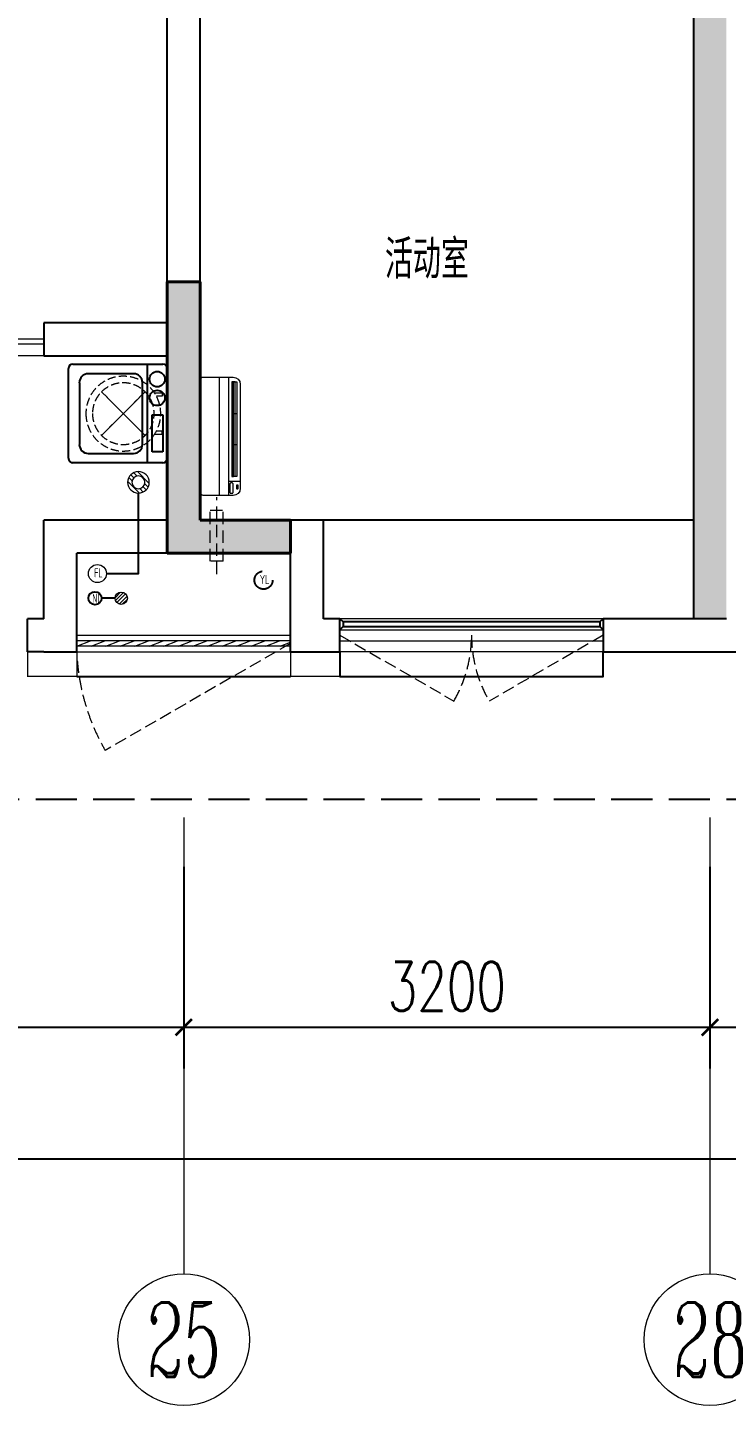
# Model space of a CAD drawing. Extents: x 3753737 to 4713801, y -857380 to 24339.
# Drawn here: x 4074263 to 4078513, y -717595 to -709214 of the extents above; entities that cross this region are included whole.
import ezdxf
from ezdxf.enums import TextEntityAlignment as Align

# ---------------------------------------------------------------- set-up
doc = ezdxf.new("R2010")
doc.units = 0
doc.header["$LTSCALE"] = 1000
doc.header["$MEASUREMENT"] = 0
for name, pattern in [('$1$DASH', [0.35, 0.25, -0.1]), ('DASH', [0.35, 0.25, -0.1]), ('HIDDEN', [0.375, 0.25, -0.125])]:
    doc.linetypes.add(name, pattern=pattern)
doc.layers.get('0').update_dxf_attribs({"linetype": 'CONTINUOUS'})
doc.layers.get('Defpoints').update_dxf_attribs({"linetype": 'CONTINUOUS'})
for name, color, linetype in [('!!电气', 1, 'CONTINUOUS'), ('3-栏杆1', 252, 'CONTINUOUS'), ('3.5方案汇报，与郭总、侯月琴确定户型_t8$0$2020.03.04 -1安徽标准化洋房户型(UA）_t8_t8$0$看线', 154, 'CONTINUOUS'), ('LVTRY', 252, 'CONTINUOUS'), ('VPIPE-凝结', 150, 'CONTINUOUS'), ('VPIPE-雨水', 4, 'DASH'), ('WALL', 252, 'CONTINUOUS'), ('保温', 6, 'CONTINUOUS'), ('卫生间', 6, 'CONTINUOUS'), ('看线', 185, 'CONTINUOUS')]:
    doc.layers.add(name, color=color, linetype=linetype)
for name, color, linetype, lineweight in [('AXIS', 114, 'CONTINUOUS', 20), ('AXIS_TEXT', 7, 'CONTINUOUS', 20), ('COLUMN', 252, 'CONTINUOUS', 40), ('EQUIP_地漏', 7, 'CONTINUOUS', 18), ('PUB_HATCH', 8, 'CONTINUOUS', 9), ('PUB_TEXT', 7, 'CONTINUOUS', 20), ('VPIPE-废水', 31, 'TG_F', 18), ('WINDOW', 146, 'CONTINUOUS', 20), ('平面-空调室内机', 176, 'CONTINUOUS', 9), ('平面-空调预留孔', 252, 'CONTINUOUS', 15), ('粉刷', 251, 'CONTINUOUS', 9)]:
    doc.layers.add(name, color=color, linetype=linetype, lineweight=lineweight)
doc.styles.add('_TCH_AXIS', font='COMPLEX', dxfattribs={"bigfont": 'GBCBIG'})
doc.styles.add('_TCH_DIM_T3', font='SIMPLEX.shx', dxfattribs={"width": 0.705882, "bigfont": 'GBCBIG.shx'})
doc.styles.add('COMPLEX', font='COMPLEX')
doc.styles.get("Standard").update_dxf_attribs({"font": 'gbenor.shx', "bigfont": 'gbcbig.shx'})
doc.styles.add('TG_LINETYPE', font='SIMPLEX', dxfattribs={"width": 0.8, "height": 3, "bigfont": 'HZTXT'})
doc.linetypes.add('TG_F', pattern='A,2,-0.3,["F",TG_LINETYPE,S=0.1,R=0,X=-0.23,Y=-0.15],0', length=2.3)
doc.dimstyles.new('_TCH_ARCH&&100', dxfattribs={"dimtxt": 297.5, "dimasz": 100, "dimexe": 250, "dimexo": 300, "dimgap": 100, "dimtad": 1, "dimdec": 0, "dimzin": 0, "dimdsep": 46, "dimtxsty": '_TCH_DIM_T3', "dimblk": 'ARCHTICK', "dimcen": 0.09, "dimclrt": 7, "dimazin": 2, "dimtfac": 1, "dimtdec": 0, "dimtix": 1, "dimtmove": 2, "dimatfit": 3, "dimfxl": 1, "dimtolj": 1, "dimtzin": 0, "dimarcsym": 0})

# ---------------------------------------------------------------- blocks, each defined once
blk = doc.blocks.new('A$C148B7D8E')
at = {"layer": '卫生间', "color": 252, "linetype": 'DASH'}
blk.add_lwpolyline([(16100, 14000), (16100, 15400), (7700, 15400), (7700, 10800), (7300, 10800), (7300, 10000), (900, 10000), (900, 9000), (-900, 9000), (-900, -900), (1750, -900), (1750, -2100), (23450, -2100), (23450, -900), (25100, -900)], dxfattribs=at)
blk = doc.blocks.new('GFDGFSDFGD')
at = {"layer": 'PUB_HATCH'}
blk.add_hatch(color=256, dxfattribs=at).paths.add_polyline_path([(455566.6, 364323.7), (455566.6, 364523.7), (455016.6, 364523.7), (455016.6, 365973.7), (454816.6, 365973.7), (454816.6, 364323.7)])
at = {"layer": 'COLUMN', "color": 252}
for p, q in [((455016.6, 365973.7), (454816.6, 365973.7)), ((454816.6, 365973.7), (454816.6, 364323.7)), ((455016.6, 364523.7), (455016.6, 365973.7)), ((455566.6, 364523.7), (455016.6, 364523.7)), ((455566.6, 364323.7), (455566.6, 364523.7)), ((454816.6, 364323.7), (455566.6, 364323.7))]:
    blk.add_line(p, q, dxfattribs=at)
blk = doc.blocks.new('GDFGDGRD')
at = {"layer": '保温', "linetype": 'Continuous', "ltscale": 10}
h = blk.add_hatch(dxfattribs=at)
h.set_pattern_fill('HEX', color=251, scale=10, angle=90, style=0)
h.set_pattern_definition([(90, (-70765.891, -152124.736), (-16.49778, 1e-15), [9.525, -19.05]), (210, (-70765.891, -152124.736), (8.24889, -14.2874966), [9.525, -19.05]), (150, (-70765.891, -152115.211), (-8.24889, -14.2874966), [9.525, -19.05])])
h.paths.add_polyline_path([(433016.7, 363923.7), (433216.7, 363923.7), (433216.7, 368523.7), (433016.7, 368523.7)])
at = {"layer": '保温', "color": 251, "linetype": 'ByBlock', "ltscale": 10}
blk.add_line((433016.6, 363923.7), (433216.6, 363923.7), dxfattribs=at)
blk = doc.blocks.new('dongkong')
at = {"layer": '平面-空调预留孔', "color": 8, "linetype": 'HIDDEN', "ltscale": 0.3}
for p, q in [((-603796, 210899.9), (-603796, 210431.5)), ((-603836, 210821), (-603836, 210510.8)), ((-603836, 210821), (-603756, 210821)), ((-603756, 210821), (-603756, 210510.8))]:
    blk.add_line(p, q, dxfattribs=at)
blk.add_lwpolyline([(-603756, 210510.8), (-603836, 210510.8)], dxfattribs=at)
blk = doc.blocks.new('A$C001338C2')
at = {"color": 8}
for p, q in [((0, 249), (0, 22)), ((845, 304), (55, 304)), ((109, 215), (109, 304)), ((900, 22), (900, 249)), ((22, 0), (878, 0))]:
    blk.add_line(p, q, dxfattribs=at)
at = {"color": 8, "lineweight": 5}
for p, q in [((900, 215), (0, 215)), ((865, 279), (144, 279)), ((144, 279), (144, 266)), ((387, 279), (144, 279)), ((144, 279), (144, 253)), ((144, 266), (865, 266)), ((144, 240), (144, 253)), ((144, 253), (865, 253)), ((865, 240), (144, 240)), ((387, 240), (387, 279)), ((622, 240), (387, 240)), ((865, 279), (622, 279)), ((622, 279), (622, 240)), ((865, 253), (865, 279)), ((865, 266), (865, 240)), ((900, 143), (0, 143))]:
    blk.add_line(p, q, dxfattribs=at)
at = {"color": 8}
for points in [[(89, 226), (22, 226, -0.414214), (17, 232), (17, 243, -0.414214), (22, 249), (89, 249, -0.414214), (95, 243), (95, 232, -0.414214)], [(73, 275), (57, 275, -0.414214), (51, 281), (51, 283, -0.414214), (57, 289), (73, 289, -0.414214), (79, 283), (79, 281, -0.414214)]]:
    blk.add_lwpolyline(points, format="xyb", close=True, dxfattribs=at)
for centre, radius, start, end in [((55, 249), 55, 90, 180), ((845, 249), 55, 360, 90), ((22, 22), 22, 180, 270), ((878, 22), 22, 270, 360)]:
    blk.add_arc(centre, radius, start, end, dxfattribs=at)
blk = doc.blocks.new('ASDFSD')
at = {"layer": '3-栏杆1', "color": 5}
for p, q in [((681762.6, 334937.5), (681742.3, 334955.3)), ((681742.3, 334955.3), (681762.6, 334937.5)), ((681742.3, 334888.4), (681762.6, 334908.3)), ((683322.1, 334937.5), (681762.6, 334937.5)), ((681762.6, 334937.5), (681762.6, 334908.3)), ((681762.6, 334908.2), (683322.1, 334908.2)), ((683322.1, 334937.5), (683342.3, 334955.3)), ((683342.3, 334955.3), (683322.1, 334937.5)), ((683322.1, 334937.5), (683322.1, 334908.3)), ((683322.1, 334908.3), (683342.3, 334888.4)), ((683342.3, 334888.4), (683322.1, 334908.3))]:
    blk.add_line(p, q, dxfattribs=at)
blk = doc.blocks.new('$TwtSys$00000141')
at = {"color": 252}
for p, q in [((-47, 4), (-5, 46)), ((-47, 4), (-5, 46)), ((-44, -18), (18, 44)), ((-44, -18), (18, 44)), ((-33, -33), (33, 33)), ((-33, -33), (33, 33)), ((-16, -44), (44, 16)), ((-16, -44), (44, 16)), ((6, -46), (46, -6)), ((6, -46), (46, -6))]:
    blk.add_line(p, q, dxfattribs=at)
blk.add_circle((0, 0), 47, dxfattribs=at)
blk.add_circle((0, 0), 47, dxfattribs=at)
blk = doc.blocks.new('RECTANG')
for p, q in [((1, 1), (0, 1)), ((0, 1), (0, 0)), ((1, 0), (1, 1)), ((0, 0), (1, 0))]:
    blk.add_line(p, q)
blk = doc.blocks.new('洗衣机')
at = {"layer": 'LVTRY'}
for p, q in [((3791567.4, 243472.1), (3791021, 243472.1)), ((3791116.5, 243472.1), (3791116.5, 242871.5)), ((3790993.7, 243444.5), (3790993.7, 242899.1)), ((3791199, 243412.7), (3791474.9, 243412.7)), ((3791594.6, 242899.1), (3791594.6, 243444.5)), ((3791145.1, 242982.5), (3791145.1, 243358)), ((3791528.8, 243358), (3791528.8, 242982.5)), ((3791021, 242871.5), (3791567.4, 242871.5)), ((3791474.9, 242927.8), (3791199, 242927.8))]:
    blk.add_line(p, q, dxfattribs=at)
at = {"layer": 'LVTRY', "extrusion": (0, 0, -1)}
for centre, major_axis, start_param, end_param in [((3791021, 243444.5), (0, 27.6), -1.570796, 0), ((3791567.4, 243444.5), (0, 27.6), 0, 1.570796), ((3791055.1, 243379.8), (0, 46.9), 3.141593, 9.424778), ((3791199, 243358), (0, 54.7), 4.712389, 6.283185), ((3791474.9, 243358), (0, 54.7), 0, 1.570796), ((3791055.1, 243265.7), (0, 46.9), 3.141593, 9.424778), ((3791199, 242982.5), (0, 54.7), 3.141593, 4.712389), ((3791474.9, 242982.5), (0, 54.7), 1.570796, 3.141593), ((3791021, 242899.1), (0, 27.6), 3.141593, 4.712389), ((3791567.4, 242899.1), (0, 27.6), 1.570796, 3.141593)]:
    blk.add_ellipse(centre, major_axis=major_axis, ratio=0.986385, start_param=start_param, end_param=end_param, dxfattribs=at)
at = {"layer": 'LVTRY', "xscale": 63.25620569481588, "yscale": 224.5369532744355, "zscale": 64.12934308941763, "rotation": 180}
blk.add_blockref('RECTANG', (3791085.2, 243162.4), dxfattribs=at)
blk = doc.blocks.new('$TwtSys$00000543')
at = {"color": 252}
for p, q in [((-94, -9), (9, 94)), ((-9, -94), (94, 9)), ((12, 55), (42, 84)), ((40, 40), (66, 66)), ((55, 12), (84, 42)), ((-84, -42), (-55, -12)), ((-66, -66), (-40, -40)), ((-42, -84), (-12, -55))]:
    blk.add_line(p, q, dxfattribs=at)
for radius in [94, 56.4]:
    blk.add_circle((0, 0), radius, dxfattribs=at)
blk = doc.blocks.new('dnfhfn')
at = {"color": 252, "linetype": '$1$DASH', "ltscale": 0.2}
for p, q in [((101.9, 462.7, 0), (121.9, 462.7, 0)), ((101.9, 417.2, 0), (101.9, 462.7, 0)), ((121.9, 462.7, 0), (121.9, 429, 0)), ((353.1, 462.7, 0), (333.1, 462.7, 0)), ((333.1, 462.7, 0), (333.1, 429, 0)), ((353.1, 417.2, 0), (353.1, 462.7, 0))]:
    blk.add_line(p, q, dxfattribs=at)
at = {"color": 252, "linetype": '$1$DASH', "ltscale": 0.2, "elevation": 0}
for points in [[(94.9, 360.1), (94.9, 360.1), (360.1, 94.9), (360.1, 94.9)], [(360.1, 360.1), (94.9, 94.9), (94.9, 94.9), (360.1, 360.1)]]:
    blk.add_lwpolyline(points, close=True, dxfattribs=at)
at = {"color": 252, "linetype": '$1$DASH', "ltscale": 0.2}
for radius in [227.5, 187.5]:
    blk.add_circle((227.5, 227.5, 0), radius, dxfattribs=at)
blk = doc.blocks.new('_ArchTick')
at = {"color": 0, "linetype": 'ByBlock', "const_width": 0.15}
blk.add_lwpolyline([(-0.5, -0.5), (0.5, 0.5)], dxfattribs=at)
blk = doc.blocks.new('*D592')
at = {"layer": 'AXIS', "color": 0, "lineweight": -2, "transparency": 16777216}
for p, q in [((-100, -1409.4), (-100, -3434.4)), ((50100, -1409.4), (50100, -3434.4)), ((-100, -3184.4), (50100, -3184.4))]:
    blk.add_line(p, q, dxfattribs=at)
at = {"layer": 'Defpoints', "color": 0, "transparency": 16777216}
for p in [(-100, -1109.4), (50100, -1109.4), (50100, -3184.4)]:
    blk.add_point(p, dxfattribs=at)
at = {"layer": 'AXIS', "color": 0, "lineweight": -2, "transparency": 16777216, "xscale": 100, "yscale": 100, "zscale": 100, "rotation": 180}
blk.add_blockref('_ArchTick', (-100, -3184.4), dxfattribs=at)
at = {"layer": 'AXIS', "color": 0, "lineweight": -2, "transparency": 16777216, "xscale": 100, "yscale": 100, "zscale": 100}
blk.add_blockref('_ArchTick', (50100, -3184.4), dxfattribs=at)
at = {"layer": 'AXIS', "color": 7, "transparency": 16777216, "insert": (25000, -2935.6), "char_height": 297.5, "attachment_point": 5, "style": '_TCH_DIM_T3'}
blk.add_mtext('\\A1;50200', dxfattribs=at)
blk = doc.blocks.new('*D603')
at = {"layer": 'AXIS', "color": 0, "lineweight": -2, "transparency": 16777216}
for p, q in [((37500, -1409.4), (37500, -2634.4)), ((40700, -1409.4), (40700, -2634.4)), ((37500, -2384.4), (40700, -2384.4))]:
    blk.add_line(p, q, dxfattribs=at)
at = {"layer": 'Defpoints', "color": 0, "transparency": 16777216}
for p in [(37500, -1109.4), (40700, -1109.4), (40700, -2384.4)]:
    blk.add_point(p, dxfattribs=at)
at = {"layer": 'AXIS', "color": 0, "lineweight": -2, "transparency": 16777216, "xscale": 100, "yscale": 100, "zscale": 100, "rotation": 180}
blk.add_blockref('_ArchTick', (37500, -2384.4), dxfattribs=at)
at = {"layer": 'AXIS', "color": 0, "lineweight": -2, "transparency": 16777216, "xscale": 100, "yscale": 100, "zscale": 100}
blk.add_blockref('_ArchTick', (40700, -2384.4), dxfattribs=at)
at = {"layer": 'AXIS', "color": 7, "transparency": 16777216, "insert": (39100, -2135.6), "char_height": 297.5, "attachment_point": 5, "style": '_TCH_DIM_T3'}
blk.add_mtext('\\A1;3200', dxfattribs=at)
blk = doc.blocks.new('*D604')
at = {"layer": 'AXIS', "color": 0, "lineweight": -2, "transparency": 16777216}
for p, q in [((34300, -1409.4), (34300, -2634.4)), ((37500, -1409.4), (37500, -2634.4)), ((34300, -2384.4), (37500, -2384.4))]:
    blk.add_line(p, q, dxfattribs=at)
at = {"layer": 'Defpoints', "color": 0, "transparency": 16777216}
for p in [(34300, -1109.4), (37500, -1109.4), (37500, -2384.4)]:
    blk.add_point(p, dxfattribs=at)
at = {"layer": 'AXIS', "color": 0, "lineweight": -2, "transparency": 16777216, "xscale": 100, "yscale": 100, "zscale": 100, "rotation": 180}
blk.add_blockref('_ArchTick', (34300, -2384.4), dxfattribs=at)
at = {"layer": 'AXIS', "color": 0, "lineweight": -2, "transparency": 16777216, "xscale": 100, "yscale": 100, "zscale": 100}
blk.add_blockref('_ArchTick', (37500, -2384.4), dxfattribs=at)
at = {"layer": 'AXIS', "color": 7, "transparency": 16777216, "insert": (35900, -2135.6), "char_height": 297.5, "attachment_point": 5, "style": '_TCH_DIM_T3'}
blk.add_mtext('\\A1;3200', dxfattribs=at)
blk = doc.blocks.new('*D605')
at = {"layer": 'AXIS', "color": 0, "lineweight": -2, "transparency": 16777216}
for p, q in [((28500, -1409.4), (28500, -2634.4)), ((34300, -1409.4), (34300, -2634.4)), ((28500, -2384.4), (34300, -2384.4))]:
    blk.add_line(p, q, dxfattribs=at)
at = {"layer": 'Defpoints', "color": 0, "transparency": 16777216}
for p in [(28500, -1109.4), (34300, -1109.4), (34300, -2384.4)]:
    blk.add_point(p, dxfattribs=at)
at = {"layer": 'AXIS', "color": 0, "lineweight": -2, "transparency": 16777216, "xscale": 100, "yscale": 100, "zscale": 100, "rotation": 180}
blk.add_blockref('_ArchTick', (28500, -2384.4), dxfattribs=at)
at = {"layer": 'AXIS', "color": 0, "lineweight": -2, "transparency": 16777216, "xscale": 100, "yscale": 100, "zscale": 100}
blk.add_blockref('_ArchTick', (34300, -2384.4), dxfattribs=at)
at = {"layer": 'AXIS', "color": 7, "transparency": 16777216, "insert": (31400, -2135.6), "char_height": 297.5, "attachment_point": 5, "style": '_TCH_DIM_T3'}
blk.add_mtext('\\A1;5800', dxfattribs=at)
blk = doc.blocks.new('_AXISO')
blk.add_circle((0, 0), 0.5)
at = {"layer": 'AXIS_TEXT', "style": 'COMPLEX', "width": 1.041667}
blk.add_attdef('A', text='', height=0.56, dxfattribs=at).set_placement((-0.25, -0.28), (0.25, -0.28), align=Align.FIT)
blk = doc.blocks.new('$DorLib2D$00000138')
at = {"color": 0, "linetype": 'Continuous'}
for p, q in [((-0.2875, 0), (-0.2875, 0.1538)), ((-0.2875, 0.1538), (0, 0.1538)), ((0, 0.1538), (0, 0)), ((0.2875, 0.1538), (0, 0.1538)), ((0.2875, 0), (0.2875, 0.1538)), ((-0.5, -0.1399), (-0.5, 0)), ((-0.5, 0), (-0.2188, 0)), ((0, 0), (-0.2875, 0)), ((-0.2188, 0), (-0.2188, -0.1399)), ((0, 0), (0.2875, 0)), ((0.2188, 0), (0.2188, -0.1399)), ((0.5, 0), (0.2188, 0)), ((0.5, 0), (0.5, -0.1946)), ((0.5, -0.1399), (0.5, 0)), ((-0.2188, -0.1399), (-0.5, -0.1399)), ((0.2188, -0.1399), (0.5, -0.1399)), ((-0.1857, -0.186), (-0.037, -0.186)), ((-0.037, -0.186), (-0.1019, -0.2583)), ((-0.1019, -0.2583), (-0.1019, -0.186)), ((0.1857, -0.186), (0.037, -0.186)), ((0.037, -0.186), (0.1019, -0.2583)), ((0.1019, -0.2583), (0.1019, -0.186))]:
    blk.add_line(p, q, dxfattribs=at)
blk = doc.blocks.new('$WINLIB2D$00000001')
at = {"color": 0}
for points in [[(-0.5, 0.5), (-0.5, -0.5)], [(-0.5, 0.5), (0.5, 0.5)], [(0.5, -0.5), (0.5, 0.5)], [(0.5, 0.1667), (-0.5, 0.1667)], [(0.5, -0.1667), (-0.5, -0.1667)], [(-0.5, -0.5), (0.5, -0.5)]]:
    blk.add_lwpolyline(points, dxfattribs=at)
blk = doc.blocks.new('$WINLIB2D$00000039')
at = {"color": 0}
for points in [[(-0.5, 0.5), (-0.5, -0.5)], [(0.5, 0.5), (-0.5, 0.5)], [(0.5, -0.5), (0.5, 0.5)], [(-0.5, 0.1667), (0.5, 0.1667)], [(-0.3839, -0.1667), (-0.448, 0.1667)], [(-0.3159, -0.1667), (-0.38, 0.1667)], [(-0.2479, -0.1667), (-0.312, 0.1667)], [(-0.1799, -0.1667), (-0.244, 0.1667)], [(-0.1119, -0.1667), (-0.176, 0.1667)], [(-0.0439, -0.1667), (-0.108, 0.1667)], [(0.0241, -0.1667), (-0.04, 0.1667)], [(0.0921, -0.1667), (0.028, 0.1667)], [(0.16, -0.1667), (0.0959, 0.1667)], [(0.228, -0.1667), (0.1639, 0.1667)], [(0.296, -0.1667), (0.2319, 0.1667)], [(0.364, -0.1667), (0.2999, 0.1667)], [(0.432, -0.1667), (0.3679, 0.1667)], [(0.5, -0.1667), (0.4359, 0.1667)], [(-0.4519, -0.1667), (-0.5, 0.0836)], [(-0.5, -0.1667), (0.5, -0.1667)], [(0.5, -0.5), (-0.5, -0.5)]]:
    blk.add_lwpolyline(points, dxfattribs=at)
blk = doc.blocks.new('A$C5F341E43')
at = {"color": 252, "const_width": 8}
for points in [[(33350, -100), (33350, -250), (33650, -250), (33650, -100)], [(34950, -100), (34950, -250), (35250, -250), (35250, -100)]]:
    blk.add_lwpolyline(points, dxfattribs=at)
at = {"layer": '3.5方案汇报，与郭总、侯月琴确定户型_t8$0$2020.03.04 -1安徽标准化洋房户型(UA）_t8_t8$0$看线', "color": 252, "ltscale": 10}
blk.add_line((37400, 700), (35150, 700), dxfattribs=at)
at = {"layer": 'AXIS'}
for p, q in [((34300, -1109.3), (34300, -3884.3)), ((37500, -1109.4), (37500, -3884.4))]:
    blk.add_line(p, q, dxfattribs=at)
at = {"layer": 'VPIPE-凝结', "color": 252, "ltscale": 0.1}
for points in [[(33830, 375), (34024.1, 375), (34024.1, 864.2)], [(33882.4, 225), (33800, 225)]]:
    blk.add_lwpolyline(points, dxfattribs=at)
at = {"layer": 'VPIPE-凝结', "color": 252}
blk.add_circle((33760, 225), 40, dxfattribs=at)
at = {"layer": 'VPIPE-废水', "color": 252}
blk.add_circle((33775, 375), 55, dxfattribs=at)
at = {"layer": 'VPIPE-雨水', "color": 252}
blk.add_circle((34785, 335), 55, dxfattribs=at)
at = {"layer": 'WALL', "color": 252}
for p, q in [((34200, 1900), (34200, 4900)), ((34400, 1800), (34400, 4700)), ((37400, 4700), (37400, 100)), ((34200, 1900), (33449.9, 1900)), ((33449.9, 1900), (33449.9, 1700)), ((34400, 700), (34400, 1800)), ((33449.9, 1700), (34200, 1700)), ((34200, 700), (34200, 1700)), ((34200, 700), (33450, 700)), ((33450, 100), (33450, 700)), ((35150, 700), (34400, 700)), ((35150, 100), (35150, 700)), ((34300, 500), (33650, 500)), ((33650, 0), (33650, 500)), ((34950, 500), (34300, 500)), ((34950, -100), (34950, 500)), ((33450, 100), (33350, 100)), ((33350, -100), (33350, 100)), ((35250, 100), (35150, 100)), ((35250, -100), (35250, 100)), ((37400, 100), (36850, 100)), ((36850, 100), (36850, -100)), ((33650, -100), (33650, 0)), ((33450, -100), (33350, -100)), ((33450, -100), (33450, -100)), ((33450, -100), (33650, -100)), ((34950, -100), (35250, -100)), ((36850, -100), (37500, -100)), ((37500, -100), (38150, -100))]:
    blk.add_line(p, q, dxfattribs=at)
at = {"layer": 'WINDOW', "color": 252}
blk.add_line((33449.9, 1700), (31849.9, 1700), dxfattribs=at)
at = {"layer": 'WINDOW', "color": 252, "linetype": 'DASH', "ltscale": 0.3}
for points in [[(34948.1, -50), (33822.2, -700, -0.131652), (33648.1, -50)], [(35250, 0), (35942.8, -400, 0.131652), (36050, 0)], [(36850, 0), (36157.2, -400, -0.131652), (36050, 0)]]:
    blk.add_lwpolyline(points, format="xyb", dxfattribs=at)
at = {"layer": '看线', "color": 252, "ltscale": 0.5}
for points in [[(35250, -100), (35250, -250), (36850, -250), (36850, -100)], [(33650, -250), (34950, -250)]]:
    blk.add_lwpolyline(points, dxfattribs=at)
at = {"color": 252, "xscale": -1}
for name, p in [('A$C148B7D8E', (50100, 1100)), ('GDFGDGRD', (470616.6, -363823.7))]:
    blk.add_blockref(name, p, dxfattribs=at)
at = {"color": 252}
for name, p in [('GFDGFSDFGD', (-420616.6, -363823.7)), ('ASDFSD', (-646492.3, -334855.3))]:
    blk.add_blockref(name, p, dxfattribs=at)
at = {"layer": 'AXIS'}
ref = blk.add_blockref('_AXISO', (34300, -4284.3), dxfattribs=dict(at, xscale=800, yscale=800, zscale=800))
ref.add_attrib('A', '25', dxfattribs={"layer": 'AXIS_TEXT', "height": 452.55, "style": '_TCH_AXIS', "width": 0.617647}).set_placement((34073.7, -4510.6), (34526.3, -4510.6), align=Align.FIT)
ref = blk.add_blockref('_AXISO', (37500, -4284.4), dxfattribs=dict(at, xscale=800, yscale=800, zscale=800))
ref.add_attrib('A', '28', dxfattribs={"layer": 'AXIS_TEXT', "height": 452.55, "style": '_TCH_AXIS', "width": 0.617647}).set_placement((37273.7, -4510.7), (37726.3, -4510.7), align=Align.FIT)
at = {"layer": 'EQUIP_地漏', "color": 252, "xscale": -0.7000000000000001, "yscale": 0.7000000000000001, "zscale": 0.7}
blk.add_blockref('$TwtSys$00000543', (34024.1, 930), dxfattribs=at)
at = {"layer": 'EQUIP_地漏', "color": 252, "xscale": -0.8, "yscale": -0.8, "zscale": 0.8, "rotation": 180}
blk.add_blockref('$TwtSys$00000141', (33920, 225), dxfattribs=at)
at = {"layer": 'WINDOW', "color": 252}
for name, p, xscale, yscale, zscale, rotation in [('$DorLib2D$00000138', (32649.9, 1800), 1600, -200, 1600, 179.9999999989443), ('$WINLIB2D$00000039', (34299, -50), 1299.999999983003, -100, 1299.999999983003, 180)]:
    blk.add_blockref(name, p, dxfattribs=dict(at, xscale=xscale, yscale=yscale, zscale=zscale, rotation=rotation))
at = {"layer": 'WINDOW', "color": 252, "xscale": -1600, "yscale": -200, "zscale": -1600}
blk.add_blockref('$WINLIB2D$00000001', (36050, 0), dxfattribs=at)
at = {"layer": '平面-空调室内机', "color": 252, "ltscale": 0.3, "rotation": 180}
blk.add_blockref('dongkong', (-569295.9, 211270.8), dxfattribs=at)
at = {"layer": '平面-空调预留孔', "color": 252, "xscale": -1, "rotation": 270}
blk.add_blockref('dnfhfn', (33704.9, 1120.3, 0), dxfattribs=at)
at = {"layer": '平面-空调预留孔', "color": 252, "xscale": -0.800000000046565, "yscale": 0.800000000046565, "zscale": 0.800000000046565, "rotation": 269.9999997665698}
blk.add_blockref('A$C001338C2', (34400.2, 850), dxfattribs=at)
at = {"layer": '粉刷', "color": 252, "xscale": -1}
blk.add_blockref('洗衣机', (3825193.7, -241822.4), dxfattribs=at)
at = {"layer": 'PUB_TEXT', "color": 252}
blk.add_text('活动室', height=236.31, dxfattribs=at).set_placement((35523.2, 2168.3))
at = {"layer": 'PUB_TEXT', "color": 252, "width": 0.6}
for s, p in [('FL', (33755.2, 351.2)), ('YL', (34762.4, 311.2)), ('NL', (33743.2, 197))]:
    blk.add_text(s, height=56, dxfattribs=at).set_placement(p)
at = {"layer": 'AXIS'}
for p1, p2, distance, text, picture, middle in [((-100, -1109.4), (50100, -1109.4), -2075, '50200', '*D592', (25000, -2935.6)), ((28500, -1109.4), (34300, -1109.4), -1275, '5800', '*D605', (31400, -2135.6)), ((34300, -1109.4), (37500, -1109.4), -1275, '3200', '*D604', (35900, -2135.6)), ((37500, -1109.4), (40700, -1109.4), -1275, '3200', '*D603', (39100, -2135.6))]:
    dim = blk.add_aligned_dim(p1=p1, p2=p2, distance=distance, text=text, dimstyle='_TCH_ARCH&&100', dxfattribs=at)
    dim.commit()
    dim.dimension.update_dxf_attribs({"geometry": picture, "text_midpoint": middle})

msp = doc.modelspace()

# ---------------------------------------------------------------- block references
at = {"layer": '!!电气'}
msp.add_blockref('A$C5F341E43', (4040913.4, -712910.2), dxfattribs=at)

doc.saveas('drawing.dxf')
